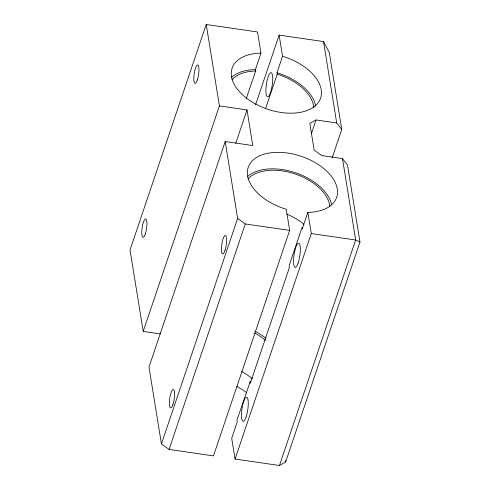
<?xml version="1.0" encoding="UTF-8"?>
<svg xmlns="http://www.w3.org/2000/svg" width="490" height="490" viewBox="0 0 490 490"><rect width="100%" height="100%" fill="white"/><g stroke="black" fill="none" stroke-linecap="round" stroke-linejoin="round"><path stroke-width="0.73" d="M246.299 98.551L255.602 71.032L255.376 69.654L260.956 53.153L257.519 31.966L206.229 24.5L130.022 249.986L143.209 331.393L160.365 333.892M143.209 331.393L219.416 105.907L206.229 24.5M219.416 105.907L247.015 109.925L252.785 145.554L225.186 141.537L148.978 367.022L161.437 443.922L169.062 449.434L213.456 455.896L289.664 230.41L286.233 209.224L285.413 208.997A46.691 27.495 18.7 0 1 252.969 160.212A46.691 27.495 18.7 0 1 326.444 170.9A46.691 27.495 18.7 0 1 308.627 212.378L307.843 212.366L302.263 228.867L302.305 227.495M235.739 143.276L247.015 109.925M255.609 104.713L279.129 35.108L323.523 41.57L329.298 52.583L341.751 129.483L332.214 157.7M265.703 108.217L277.211 74.174L276.985 72.796L282.565 56.301L279.129 35.108M161.437 443.922L237.638 218.436L225.186 141.537M169.062 449.434L245.27 223.954L237.638 218.436M311.352 133.739L316.013 119.964L336.71 122.978L341.751 129.483M316.013 119.964L309.839 123.468L314.151 150.081L321.783 155.593L342.479 158.607L347.52 165.112L359.979 242.011L285.633 461.997L279.459 465.5L235.065 459.038L231.709 438.311L237.282 421.81L236.989 419.973L250.261 381.483M249.998 381.477L250.298 383.315L289.327 267.822L289.051 265.929L302.042 227.489M235.065 459.038L311.273 233.559L307.843 212.366M279.459 465.5L355.666 240.014L342.479 158.607M260.956 53.153L260.166 53.141A46.691 27.495 18.7 0 0 242.348 94.619A46.691 27.495 18.7 0 0 315.823 105.307A46.691 27.495 18.7 0 0 283.385 56.522L282.565 56.301M255.376 69.654L254.592 69.641A46.691 27.495 18.7 0 0 231.323 77.487M255.602 71.032L255.339 71.026A44.535 26.227 18.7 0 0 231.942 79.729M245.27 223.954L289.664 230.41M311.273 233.559L355.666 240.014L359.979 242.011M276.985 72.796L277.805 73.016A46.691 27.495 18.7 0 1 315.634 106.171M277.211 74.174L277.481 74.247A44.535 26.227 18.7 0 1 313.741 107.328M323.523 41.57L336.71 122.978M285.388 460.484L285.633 461.997M247.395 176.706A46.691 27.495 18.7 0 1 295.335 172.713A46.691 27.495 18.7 0 1 331.589 204.759M248.014 178.954A44.535 26.227 18.7 0 1 295.213 174.011A44.535 26.227 18.7 0 1 329.813 206.547M236.854 386.426A47.408 27.918 18.7 0 1 246.733 392.778M286.724 214.13A44.535 26.227 18.7 0 1 303.916 224.267M254.812 333.065A44.535 26.227 18.7 0 1 265.439 340.293M241.803 371.567A44.535 26.227 18.7 0 1 252.424 378.788M254.763 331.081A47.408 27.918 18.7 0 1 265.874 338.216M172.927 404.544A9.341 2.242 -81.7 0 0 173.595 389.556A9.341 2.242 -81.7 0 0 169.411 401.941A9.341 2.242 -81.7 0 0 172.927 404.544M224.971 250.555A9.341 2.242 -81.7 0 0 225.639 235.568A9.341 2.242 -81.7 0 0 221.456 247.952A9.341 2.242 -81.7 0 0 224.971 250.555M246.121 416.953A12.213 2.934 -81.7 0 0 246.997 397.359A12.213 2.934 -81.7 0 0 241.521 413.554A12.213 2.934 -81.7 0 0 246.121 416.953M197.347 79.993A9.341 2.242 -81.7 0 0 198.015 65.005A9.341 2.242 -81.7 0 0 193.826 77.389A9.341 2.242 -81.7 0 0 197.347 79.993M298.165 262.965A12.213 2.934 -81.7 0 0 299.041 243.371A12.213 2.934 -81.7 0 0 293.565 259.559A12.213 2.934 -81.7 0 0 298.165 262.965M145.303 233.981A9.341 2.242 -81.7 0 0 145.971 218.999A9.341 2.242 -81.7 0 0 141.788 231.378A9.341 2.242 -81.7 0 0 145.303 233.981M270.541 92.408A12.213 2.934 -81.7 0 0 271.411 72.808A12.213 2.934 -81.7 0 0 265.941 89.002A12.213 2.934 -81.7 0 0 270.541 92.408"/></g></svg>
